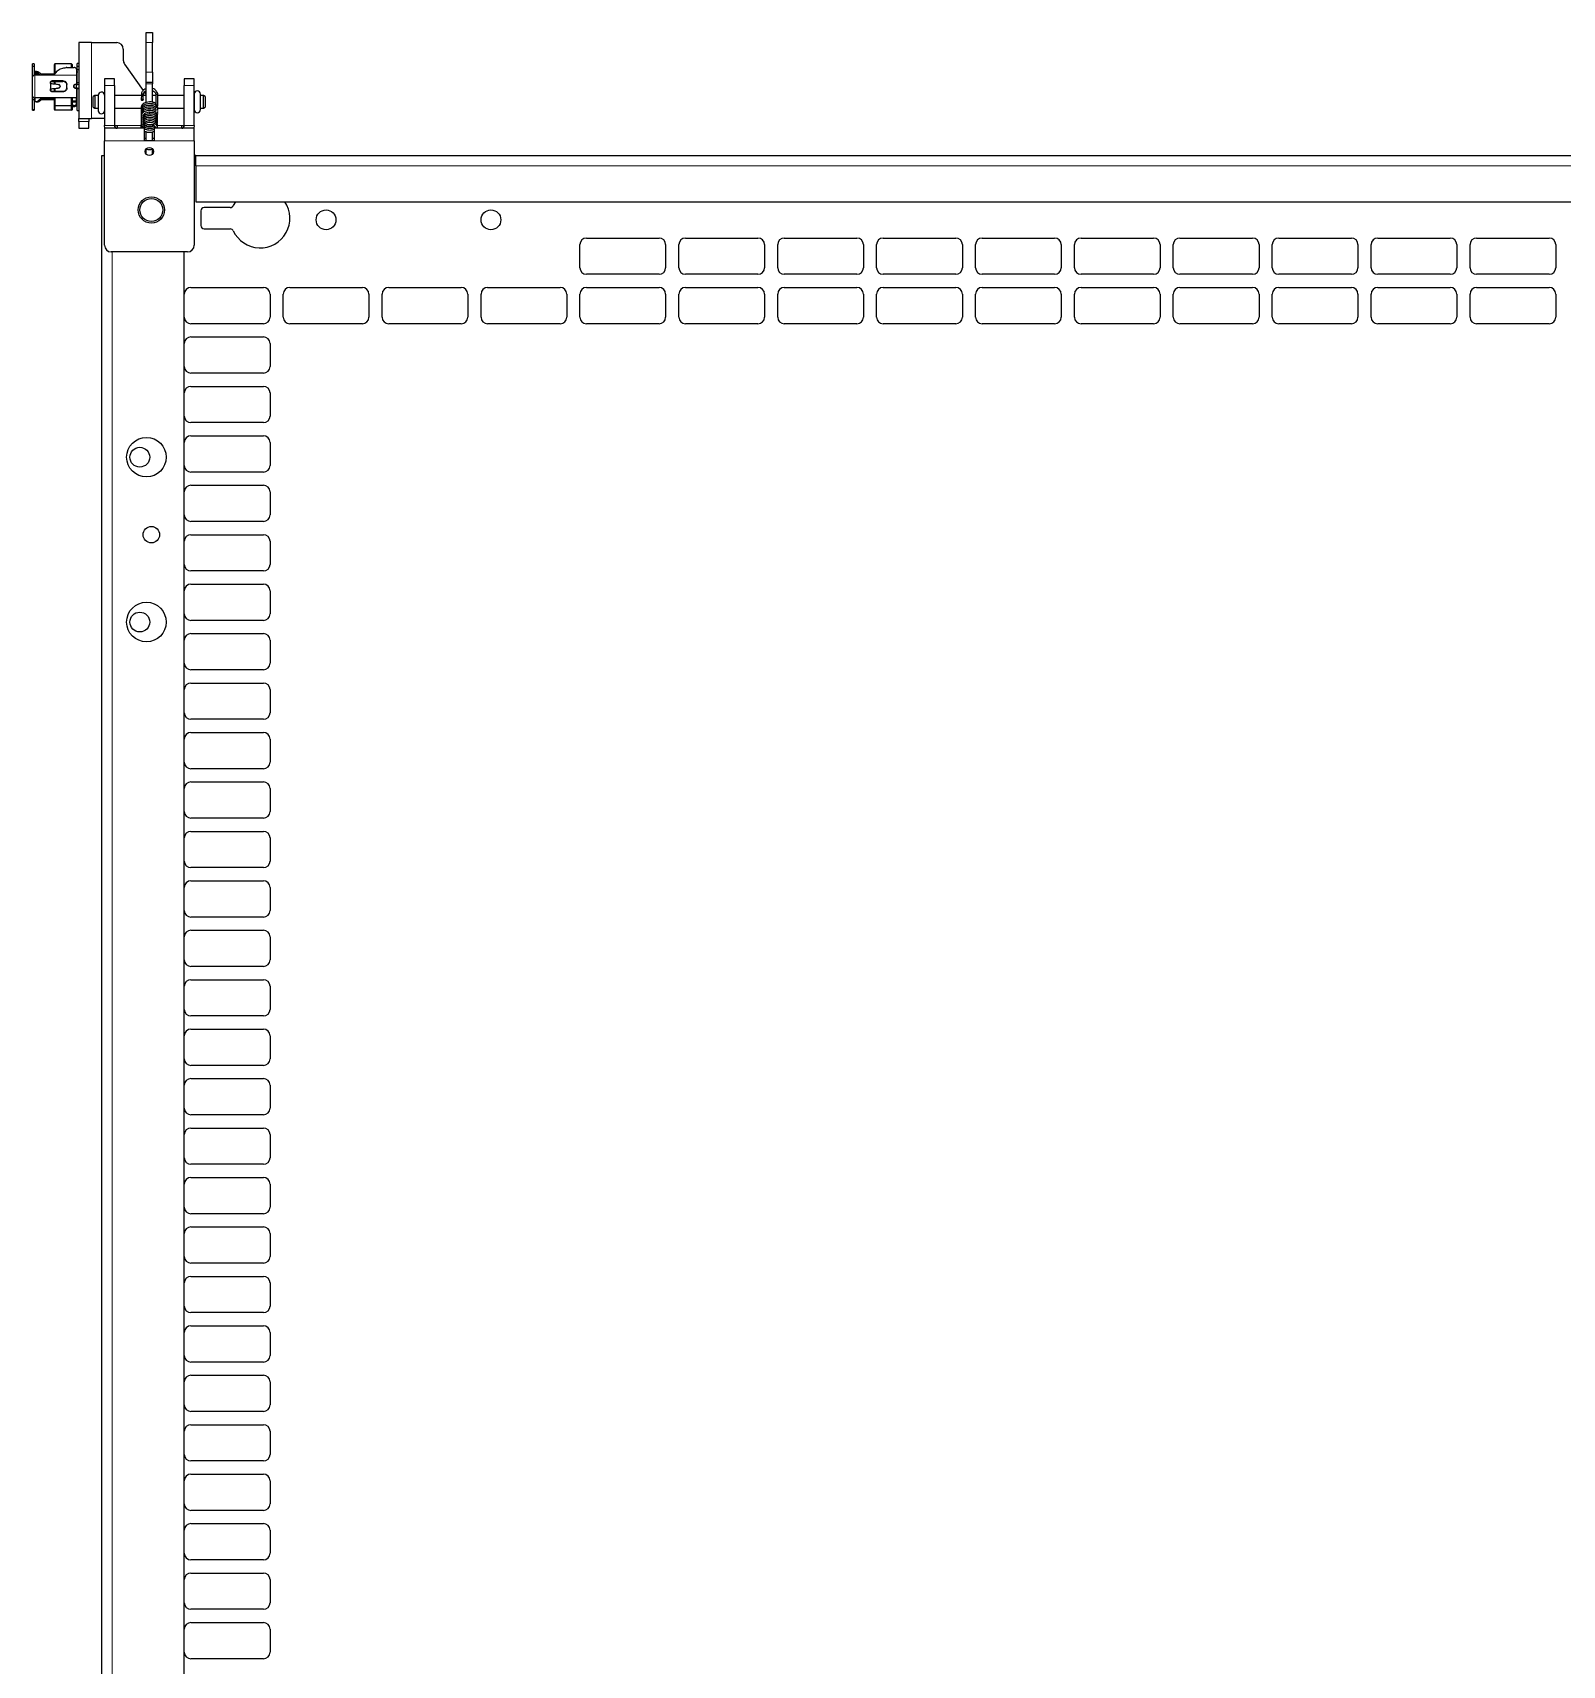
# Model space of a CAD drawing. Header units: millimetres. Extents: x -1019 to 1271, y -273 to 1986.
# Drawn here: x 299.1 to 763.1, y 1358.2 to 1853.5 of the extents above; entities that cross this region are included whole.
import ezdxf

# ---------------------------------------------------------------- set-up
doc = ezdxf.new("R2010")
doc.units = ezdxf.units.MM

msp = doc.modelspace()

# ---------------------------------------------------------------- linework, layer by layer
at = {"color": 7, "linetype": 'Continuous', "lineweight": 25}
for p, q in [((333.51, 1853.55), (335.51, 1853.55)), ((333.51, 1850.55), (333.51, 1853.55)), ((335.51, 1853.55), (335.51, 1850.55)), ((316.91, 1850.55), (313.11, 1850.55)), ((313.11, 1850.55), (313.11, 1827.55)), ((316.91, 1850.55), (324.61, 1850.55)), ((326.61, 1848.55), (326.61, 1845.18)), ((333.51, 1841.55), (333.51, 1850.55)), ((335.51, 1841.55), (335.51, 1850.55)), ((299.61, 1844.05), (299.11, 1844.05)), ((299.11, 1843.29), (299.11, 1844.05)), ((299.61, 1843.29), (299.11, 1843.29)), ((299.11, 1840.22), (299.11, 1843.29)), ((299.61, 1844.05), (299.61, 1843.29)), ((299.61, 1843.29), (299.61, 1840.63)), ((305.82, 1844.05), (305.71, 1843.85)), ((305.71, 1843.85), (305.82, 1844.05)), ((305.71, 1841), (305.71, 1843.85)), ((305.82, 1844.05), (305.82, 1841.13)), ((310.91, 1844.05), (305.82, 1844.05)), ((309.51, 1842.99), (311.66, 1842.99)), ((311.11, 1843.93), (310.91, 1844.05)), ((310.91, 1842.99), (310.91, 1844.05)), ((310.91, 1844.05), (311.11, 1843.93)), ((311.11, 1843.93), (311.11, 1842.99)), ((313.11, 1844.15), (312.61, 1844.15)), ((312.61, 1843.37), (312.61, 1844.15)), ((312.61, 1842.32), (312.61, 1843.37)), ((312.61, 1843.37), (313.11, 1843.37)), ((326.97, 1844.03), (332.61, 1835.97)), ((299.12, 1840.22), (299.11, 1840.22)), ((299.11, 1840.13), (299.11, 1840.22)), ((299.11, 1834.27), (299.11, 1840.13)), ((300.31, 1841.79), (299.81, 1841.79)), ((300.31, 1841.51), (299.81, 1841.51)), ((299.81, 1841.51), (299.81, 1841.05)), ((299.81, 1841.05), (300.31, 1841.05)), ((305.41, 1840.65), (299.81, 1840.65)), ((300.31, 1841.05), (300.31, 1841.51)), ((301.81, 1840.65), (301.81, 1840.91)), ((305.63, 1840.91), (301.81, 1840.91)), ((304.51, 1838.1), (304.51, 1838.47)), ((304.51, 1838.1), (304.51, 1836.5)), ((308.31, 1838.94), (305.01, 1838.94)), ((305.01, 1838.75), (308.31, 1838.75)), ((306.56, 1841.99), (305.41, 1840.65)), ((305.71, 1837.97), (305.71, 1838.75)), ((305.82, 1838.75), (305.82, 1838.01)), ((309.51, 1836.82), (309.51, 1837.78)), ((312.16, 1837.93), (312.41, 1837.93)), ((312.16, 1837.84), (312.41, 1837.84)), ((312.31, 1837.84), (312.31, 1836.7)), ((312.41, 1842.49), (312.41, 1840.65)), ((312.61, 1840.89), (312.45, 1840.85)), ((312.61, 1838.34), (312.61, 1842.32)), ((312.61, 1842.32), (313.11, 1842.32)), ((313.11, 1838.34), (312.61, 1838.34)), ((312.61, 1837.97), (312.61, 1838.34)), ((323.91, 1839.55), (320.91, 1839.55)), ((320.91, 1839.55), (320.91, 1837.55)), ((323.91, 1837.55), (323.91, 1839.55)), ((333.51, 1838.55), (333.51, 1841.55)), ((333.51, 1838.55), (335.51, 1838.55)), ((333.51, 1838.05), (333.51, 1838.55)), ((333.51, 1832.37), (333.51, 1838.05)), ((335.51, 1841.55), (335.51, 1838.55)), ((335.51, 1838.55), (335.51, 1838.05)), ((335.51, 1832.45), (335.51, 1838.05)), ((345.11, 1839.55), (345.11, 1837.55)), ((348.11, 1839.55), (345.11, 1839.55)), ((348.11, 1837.55), (348.11, 1839.55)), ((299.11, 1833.2), (299.11, 1834.27)), ((299.61, 1833.2), (299.11, 1833.2)), ((299.11, 1830.13), (299.11, 1833.2)), ((299.61, 1833.82), (299.61, 1833.2)), ((299.61, 1833.2), (299.61, 1830.13)), ((301.81, 1833.8), (299.81, 1833.8)), ((301.81, 1833.19), (301.13, 1833.19)), ((305.41, 1833.44), (301.42, 1833.44)), ((312.41, 1833.8), (301.81, 1833.8)), ((305.63, 1833.19), (301.81, 1833.19)), ((304.51, 1836.11), (304.51, 1836.5)), ((305.01, 1835.77), (308.31, 1835.77)), ((308.31, 1835.63), (305.01, 1835.63)), ((305.41, 1833.8), (305.41, 1833.44)), ((305.71, 1833.1), (305.41, 1833.44)), ((305.42, 1833.8), (305.71, 1833.47)), ((305.71, 1835.77), (305.71, 1836.61)), ((305.71, 1831.45), (305.71, 1833.8)), ((305.82, 1836.62), (305.82, 1835.77)), ((305.82, 1833.8), (305.82, 1831.37)), ((306.8, 1836.76), (306.85, 1836.76)), ((307.44, 1837.3), (307.44, 1837.26)), ((310.91, 1831.37), (310.91, 1833.8)), ((311.11, 1833.8), (311.11, 1831.42)), ((311.11, 1832.9), (312.31, 1832.9)), ((311.61, 1837.22), (311.61, 1837.38)), ((312.16, 1836.7), (312.41, 1836.7)), ((312.16, 1836.67), (312.41, 1836.67)), ((312.31, 1833.82), (312.31, 1832.9)), ((312.61, 1833.21), (312.31, 1833.27)), ((312.61, 1832.95), (312.31, 1833.04)), ((312.41, 1833.25), (312.41, 1833.8)), ((312.61, 1836.65), (312.61, 1836.49)), ((312.61, 1829.95), (312.61, 1836.49)), ((313.11, 1836.49), (312.61, 1836.49)), ((317.96, 1834.45), (317.46, 1834.16)), ((317.46, 1830.94), (317.46, 1834.16)), ((319.01, 1834.45), (317.96, 1834.45)), ((317.96, 1834.45), (317.96, 1830.65)), ((319.01, 1834.57), (319.01, 1829.87)), ((320.91, 1837.55), (320.91, 1825.35)), ((323.91, 1837.55), (323.91, 1825.35)), ((332.08, 1834.45), (323.91, 1834.45)), ((332.08, 1834.79), (332.06, 1833.18)), ((332.66, 1833.17), (332.68, 1834.78)), ((333.51, 1834.45), (332.68, 1834.45)), ((335.51, 1834.55), (336.48, 1834.55)), ((336.48, 1834.45), (335.51, 1834.45)), ((336.48, 1834.65), (336.44, 1832)), ((337.03, 1831.39), (337.08, 1834.64)), ((337.08, 1834.55), (345.11, 1834.55)), ((345.11, 1834.45), (337.08, 1834.45)), ((345.11, 1825.35), (345.11, 1837.55)), ((348.11, 1825.35), (348.11, 1837.55)), ((348.11, 1834.92), (348.11, 1830.22)), ((348.11, 1834.45), (348.11, 1834.45)), ((350.01, 1830.22), (350.01, 1834.92)), ((350.96, 1834.45), (350.01, 1834.45)), ((351.46, 1834.16), (350.96, 1834.45)), ((350.96, 1830.65), (350.96, 1834.45)), ((351.46, 1834.16), (351.46, 1830.94)), ((299.61, 1830.13), (299.11, 1830.13)), ((299.11, 1830.05), (299.11, 1830.13)), ((299.11, 1830.05), (299.61, 1830.05)), ((299.61, 1830.13), (299.61, 1830.05)), ((300.31, 1832.58), (299.81, 1832.58)), ((305.82, 1831.37), (305.71, 1831.45)), ((305.71, 1830.25), (305.71, 1831.45)), ((305.71, 1830.25), (305.82, 1830.05)), ((305.82, 1830.05), (305.71, 1830.25)), ((305.71, 1830.25), (305.71, 1830.25)), ((310.91, 1831.37), (305.82, 1831.37)), ((305.82, 1831.37), (305.82, 1830.05)), ((310.91, 1830.05), (305.82, 1830.05)), ((311.11, 1831.42), (310.91, 1831.37)), ((310.91, 1830.05), (310.91, 1831.37)), ((310.91, 1830.05), (311.11, 1830.16)), ((311.11, 1830.16), (310.91, 1830.05)), ((311.66, 1831.47), (311.11, 1831.47)), ((311.11, 1831.42), (311.11, 1830.16)), ((311.11, 1831.1), (311.66, 1831.1)), ((312.41, 1831.97), (312.41, 1832.42)), ((312.41, 1831.97), (312.41, 1831.6)), ((312.61, 1829.95), (313.11, 1829.95)), ((317.46, 1830.94), (317.96, 1830.65)), ((317.96, 1830.65), (319.01, 1830.65)), ((323.91, 1830.65), (332.07, 1830.65)), ((332.79, 1828.33), (332.68, 1828.47)), ((333.19, 1827.97), (333.07, 1828.04)), ((336.54, 1829.2), (336.78, 1828.97)), ((336.97, 1830.65), (345.11, 1830.65)), ((337.05, 1830.97), (337, 1831.37)), ((337.04, 1830.91), (337.05, 1830.97)), ((348.11, 1830.65), (348.11, 1830.65)), ((350.01, 1830.65), (350.96, 1830.65)), ((350.96, 1830.65), (351.46, 1830.94)), ((313.11, 1827.55), (316.91, 1827.55)), ((313.11, 1826.55), (313.11, 1827.55)), ((313.11, 1826.55), (313.11, 1824.55)), ((313.11, 1824.55), (316.11, 1824.55)), ((316.11, 1827.55), (316.11, 1826.55)), ((316.11, 1824.55), (316.11, 1826.55)), ((320.91, 1827.55), (316.91, 1827.55)), ((320.91, 1824.55), (320.91, 1820.75)), ((333.01, 1824.55), (320.91, 1824.55)), ((323.91, 1825.35), (324.71, 1825.35)), ((324.71, 1825.35), (324.71, 1824.55)), ((332.06, 1825.05), (331.96, 1824.65)), ((331.96, 1824.65), (331.96, 1824.59)), ((331.96, 1824.59), (331.96, 1824.55)), ((332.56, 1824.61), (332.61, 1824.8)), ((332.56, 1824.55), (332.56, 1824.61)), ((333.01, 1820.75), (333.01, 1824.55)), ((333.51, 1820.75), (333.51, 1823.5)), ((335.51, 1820.75), (335.51, 1823.44)), ((348.11, 1824.55), (336.01, 1824.55)), ((336.01, 1824.55), (336.01, 1820.75)), ((344.31, 1824.55), (344.31, 1825.35)), ((344.31, 1825.35), (345.11, 1825.35)), ((348.11, 1820.75), (348.11, 1824.55)), ((320.91, 1789.05), (320.91, 1820.75)), ((333.01, 1821.55), (333.51, 1821.55)), ((336.01, 1820.75), (333.01, 1820.75)), ((333.51, 1816.75), (333.51, 1818.25)), ((335.51, 1821.55), (336.01, 1821.55)), ((335.51, 1816.75), (335.51, 1818.25)), ((348.11, 1820.75), (348.11, 1789.05)), ((320.11, 1816.25), (320.91, 1816.25)), ((320.11, -66.75), (320.11, 1816.25)), ((348.61, 1816.25), (348.11, 1816.25)), ((348.61, 1816.26), (1177.61, 1816.26)), ((348.61, 1813.16), (348.61, 1816.26)), ((348.61, 1813.16), (348.61, 1802.26)), ((348.61, 1802.26), (1177.61, 1802.26)), ((350.11, 1799.51), (350.11, 1795.01)), ((359.06, 1800.51), (351.11, 1800.51)), ((360.63, 1802.26), (359.96, 1801.08)), ((351.11, 1794.01), (359.06, 1794.01)), ((465.11, 1782.25), (465.11, 1789.25)), ((467.11, 1791.25), (489.11, 1791.25)), ((491.11, 1789.25), (491.11, 1782.25)), ((495.11, 1782.25), (495.11, 1789.25)), ((497.11, 1791.25), (519.11, 1791.25)), ((521.11, 1789.25), (521.11, 1782.25)), ((525.11, 1782.25), (525.11, 1789.25)), ((527.11, 1791.25), (549.11, 1791.25)), ((551.11, 1789.25), (551.11, 1782.25)), ((555.11, 1782.25), (555.11, 1789.25)), ((557.11, 1791.25), (579.11, 1791.25)), ((581.11, 1789.25), (581.11, 1782.25)), ((585.11, 1782.25), (585.11, 1789.25)), ((587.11, 1791.25), (609.11, 1791.25)), ((611.11, 1789.25), (611.11, 1782.25)), ((615.11, 1782.25), (615.11, 1789.25)), ((617.11, 1791.25), (639.11, 1791.25)), ((641.11, 1789.25), (641.11, 1782.25)), ((645.11, 1782.25), (645.11, 1789.25)), ((647.11, 1791.25), (669.11, 1791.25)), ((671.11, 1789.25), (671.11, 1782.25)), ((675.11, 1782.25), (675.11, 1789.25)), ((677.11, 1791.25), (699.11, 1791.25)), ((701.11, 1789.25), (701.11, 1782.25)), ((705.11, 1782.25), (705.11, 1789.25)), ((707.11, 1791.25), (729.11, 1791.25)), ((731.11, 1789.25), (731.11, 1782.25)), ((735.11, 1782.25), (735.11, 1789.25)), ((737.11, 1791.25), (759.11, 1791.25)), ((761.11, 1789.25), (761.11, 1782.25)), ((346.11, 1787.05), (322.91, 1787.05)), ((345.11, -66.75), (345.11, 1787.05)), ((489.11, 1780.25), (467.11, 1780.25)), ((519.11, 1780.25), (497.11, 1780.25)), ((549.11, 1780.25), (527.11, 1780.25)), ((579.11, 1780.25), (557.11, 1780.25)), ((609.11, 1780.25), (587.11, 1780.25)), ((639.11, 1780.25), (617.11, 1780.25)), ((669.11, 1780.25), (647.11, 1780.25)), ((699.11, 1780.25), (677.11, 1780.25)), ((729.11, 1780.25), (707.11, 1780.25)), ((759.11, 1780.25), (737.11, 1780.25)), ((347.11, 1776.25), (369.11, 1776.25)), ((371.11, 1774.25), (371.11, 1767.25)), ((375.11, 1767.25), (375.11, 1774.25)), ((377.11, 1776.25), (399.11, 1776.25)), ((401.11, 1774.25), (401.11, 1767.25)), ((405.11, 1767.25), (405.11, 1774.25)), ((407.11, 1776.25), (429.11, 1776.25)), ((431.11, 1774.25), (431.11, 1767.25)), ((435.11, 1767.25), (435.11, 1774.25)), ((437.11, 1776.25), (459.11, 1776.25)), ((461.11, 1774.25), (461.11, 1767.25)), ((465.11, 1767.25), (465.11, 1774.25)), ((467.11, 1776.25), (489.11, 1776.25)), ((491.11, 1774.25), (491.11, 1767.25)), ((495.11, 1767.25), (495.11, 1774.25)), ((497.11, 1776.25), (519.11, 1776.25)), ((521.11, 1774.25), (521.11, 1767.25)), ((525.11, 1767.25), (525.11, 1774.25)), ((527.11, 1776.25), (549.11, 1776.25)), ((551.11, 1774.25), (551.11, 1767.25)), ((555.11, 1767.25), (555.11, 1774.25)), ((557.11, 1776.25), (579.11, 1776.25)), ((581.11, 1774.25), (581.11, 1767.25)), ((585.11, 1767.25), (585.11, 1774.25)), ((587.11, 1776.25), (609.11, 1776.25)), ((611.11, 1774.25), (611.11, 1767.25)), ((615.11, 1767.25), (615.11, 1774.25)), ((617.11, 1776.25), (639.11, 1776.25)), ((641.11, 1774.25), (641.11, 1767.25)), ((645.11, 1767.25), (645.11, 1774.25)), ((647.11, 1776.25), (669.11, 1776.25)), ((671.11, 1774.25), (671.11, 1767.25)), ((675.11, 1767.25), (675.11, 1774.25)), ((677.11, 1776.25), (699.11, 1776.25)), ((701.11, 1774.25), (701.11, 1767.25)), ((705.11, 1767.25), (705.11, 1774.25)), ((707.11, 1776.25), (729.11, 1776.25)), ((731.11, 1774.25), (731.11, 1767.25)), ((735.11, 1767.25), (735.11, 1774.25)), ((737.11, 1776.25), (759.11, 1776.25)), ((761.11, 1774.25), (761.11, 1767.25)), ((369.11, 1765.25), (347.11, 1765.25)), ((399.11, 1765.25), (377.11, 1765.25)), ((429.11, 1765.25), (407.11, 1765.25)), ((459.11, 1765.25), (437.11, 1765.25)), ((489.11, 1765.25), (467.11, 1765.25)), ((519.11, 1765.25), (497.11, 1765.25)), ((549.11, 1765.25), (527.11, 1765.25)), ((579.11, 1765.25), (557.11, 1765.25)), ((609.11, 1765.25), (587.11, 1765.25)), ((639.11, 1765.25), (617.11, 1765.25)), ((669.11, 1765.25), (647.11, 1765.25)), ((699.11, 1765.25), (677.11, 1765.25)), ((729.11, 1765.25), (707.11, 1765.25)), ((759.11, 1765.25), (737.11, 1765.25)), ((347.11, 1761.25), (369.11, 1761.25)), ((371.11, 1759.25), (371.11, 1752.25)), ((369.11, 1750.25), (347.11, 1750.25)), ((347.11, 1746.25), (369.11, 1746.25)), ((371.11, 1744.25), (371.11, 1737.25)), ((369.11, 1735.25), (347.11, 1735.25)), ((347.11, 1731.25), (369.11, 1731.25)), ((371.11, 1729.25), (371.11, 1722.25)), ((369.11, 1720.25), (347.11, 1720.25)), ((347.11, 1716.25), (369.11, 1716.25)), ((371.11, 1714.25), (371.11, 1707.25)), ((369.11, 1705.25), (347.11, 1705.25)), ((347.11, 1701.25), (369.11, 1701.25)), ((371.11, 1699.25), (371.11, 1692.25)), ((369.11, 1690.25), (347.11, 1690.25)), ((347.11, 1686.25), (369.11, 1686.25)), ((371.11, 1684.25), (371.11, 1677.25)), ((369.11, 1675.25), (347.11, 1675.25)), ((347.11, 1671.25), (369.11, 1671.25)), ((371.11, 1669.25), (371.11, 1662.25)), ((369.11, 1660.25), (347.11, 1660.25)), ((347.11, 1656.25), (369.11, 1656.25)), ((371.11, 1654.25), (371.11, 1647.25)), ((369.11, 1645.25), (347.11, 1645.25)), ((347.11, 1641.25), (369.11, 1641.25)), ((371.11, 1639.25), (371.11, 1632.25)), ((369.11, 1630.25), (347.11, 1630.25)), ((347.11, 1626.25), (369.11, 1626.25)), ((371.11, 1624.25), (371.11, 1617.25)), ((369.11, 1615.25), (347.11, 1615.25)), ((347.11, 1611.25), (369.11, 1611.25)), ((371.11, 1609.25), (371.11, 1602.25)), ((369.11, 1600.25), (347.11, 1600.25)), ((347.11, 1596.25), (369.11, 1596.25)), ((371.11, 1594.25), (371.11, 1587.25)), ((369.11, 1585.25), (347.11, 1585.25)), ((347.11, 1581.25), (369.11, 1581.25)), ((371.11, 1579.25), (371.11, 1572.25)), ((369.11, 1570.25), (347.11, 1570.25)), ((347.11, 1566.25), (369.11, 1566.25)), ((371.11, 1564.25), (371.11, 1557.25)), ((369.11, 1555.25), (347.11, 1555.25)), ((347.11, 1551.25), (369.11, 1551.25)), ((371.11, 1549.25), (371.11, 1542.25)), ((369.11, 1540.25), (347.11, 1540.25)), ((347.11, 1536.25), (369.11, 1536.25)), ((371.11, 1534.25), (371.11, 1527.25)), ((369.11, 1525.25), (347.11, 1525.25)), ((347.11, 1521.25), (369.11, 1521.25)), ((371.11, 1519.25), (371.11, 1512.25)), ((369.11, 1510.25), (347.11, 1510.25)), ((347.11, 1506.25), (369.11, 1506.25)), ((371.11, 1504.25), (371.11, 1497.25)), ((369.11, 1495.25), (347.11, 1495.25)), ((347.11, 1491.25), (369.11, 1491.25)), ((371.11, 1489.25), (371.11, 1482.25)), ((369.11, 1480.25), (347.11, 1480.25)), ((347.11, 1476.25), (369.11, 1476.25)), ((371.11, 1474.25), (371.11, 1467.25)), ((369.11, 1465.25), (347.11, 1465.25)), ((347.11, 1461.25), (369.11, 1461.25)), ((371.11, 1459.25), (371.11, 1452.25)), ((369.11, 1450.25), (347.11, 1450.25)), ((347.11, 1446.25), (369.11, 1446.25)), ((371.11, 1444.25), (371.11, 1437.25)), ((369.11, 1435.25), (347.11, 1435.25)), ((347.11, 1431.25), (369.11, 1431.25)), ((371.11, 1429.25), (371.11, 1422.25)), ((369.11, 1420.25), (347.11, 1420.25)), ((347.11, 1416.25), (369.11, 1416.25)), ((371.11, 1414.25), (371.11, 1407.25)), ((369.11, 1405.25), (347.11, 1405.25)), ((347.11, 1401.25), (369.11, 1401.25)), ((371.11, 1399.25), (371.11, 1392.25)), ((369.11, 1390.25), (347.11, 1390.25)), ((347.11, 1386.25), (369.11, 1386.25)), ((371.11, 1384.25), (371.11, 1377.25)), ((369.11, 1375.25), (347.11, 1375.25)), ((347.11, 1371.25), (369.11, 1371.25)), ((371.11, 1369.25), (371.11, 1362.25)), ((369.11, 1360.25), (347.11, 1360.25))]:
    msp.add_line(p, q, dxfattribs=at)
at = {"color": 8, "linetype": 'Continuous', "lineweight": 18}
for p, q in [((316.91, 1850.55), (316.91, 1827.55)), ((335.51, 1850.55), (333.51, 1850.55)), ((299.81, 1840.65), (299.81, 1833.8)), ((305.01, 1838.94), (305.01, 1838.75)), ((312.41, 1840.65), (305.41, 1840.65)), ((308.31, 1838.75), (308.31, 1838.94)), ((312.16, 1837.93), (312.16, 1837.84)), ((312.41, 1837.93), (312.41, 1840.65)), ((333.51, 1841.55), (335.51, 1841.55)), ((335.51, 1838.05), (333.51, 1838.05)), ((299.81, 1833.44), (299.81, 1833.19)), ((305.01, 1835.77), (305.01, 1835.63)), ((308.31, 1835.63), (308.31, 1835.77)), ((312.16, 1836.7), (312.16, 1836.67)), ((312.41, 1833.8), (312.41, 1836.67)), ((320.91, 1837.55), (323.91, 1837.55)), ((345.11, 1837.55), (348.11, 1837.55)), ((311.66, 1831.1), (311.66, 1831.47)), ((336.57, 1830.73), (336.62, 1830.71)), ((316.11, 1826.55), (313.11, 1826.55)), ((323.91, 1825.35), (320.91, 1825.35)), ((324.71, 1825.35), (332.01, 1825.35)), ((332.55, 1824.55), (332.56, 1824.61)), ((336.97, 1825.35), (344.31, 1825.35)), ((345.11, 1825.35), (348.11, 1825.35)), ((320.91, 1820.75), (333.01, 1820.75)), ((336.01, 1820.75), (348.11, 1820.75)), ((348.61, 1813.16), (1177.61, 1813.16)), ((323.21, -66.75), (323.21, 1787.05))]:
    msp.add_line(p, q, dxfattribs=at)
at = {"color": 7, "linetype": 'Continuous', "lineweight": 25, "flags": 128}
for points in [[(299.81, 1840.91), (299.67, 1840.9), (299.61, 1840.88)], [(299.81, 1833.44), (299.67, 1833.45), (299.61, 1833.47)], [(299.81, 1833.19), (299.67, 1833.2), (299.61, 1833.21)], [(332.37, 1833.35), (332.48, 1833.34), (332.58, 1833.29), (332.64, 1833.23), (332.66, 1833.16), (332.63, 1833.1), (332.56, 1833.04), (332.46, 1833.01), (332.35, 1833), (332.23, 1833.01), (332.14, 1833.05), (332.08, 1833.11), (332.06, 1833.18), (332.09, 1833.25), (332.16, 1833.31), (332.26, 1833.34), (332.37, 1833.35)], [(334.58, 1828.83), (334.58, 1828.88), (334.58, 1828.94)], [(336.62, 1831.04), (336.71, 1831.04), (336.82, 1831.07), (336.92, 1831.13), (336.98, 1831.22), (337, 1831.31), (336.98, 1831.4), (336.92, 1831.47), (336.83, 1831.52), (336.71, 1831.52), (336.71, 1831.52)], [(320.99, 1824.55), (320.98, 1824.61), (320.91, 1825.35)], [(336.9, 1825.1), (336.97, 1825.35), (336.9, 1825.66), (336.74, 1825.95), (336.27, 1826.37), (335.81, 1826.6), (335.17, 1826.76), (334.24, 1826.77), (333.65, 1826.64), (333.02, 1826.33), (332.73, 1826.08), (332.53, 1825.76), (332.47, 1825.44), (332.51, 1825.22), (332.51, 1825.22)], [(336.91, 1825.63), (336.98, 1825.87), (336.91, 1826.17), (336.75, 1826.47), (336.28, 1826.89), (335.82, 1827.12), (335.18, 1827.28), (334.25, 1827.3), (333.66, 1827.16), (333.03, 1826.85), (332.74, 1826.6), (332.54, 1826.29), (332.48, 1825.97), (332.52, 1825.74), (332.52, 1825.74)], [(348.11, 1825.35), (348.04, 1824.61), (348.02, 1824.55)]]:
    msp.add_lwpolyline(points, dxfattribs=at)
at = {"color": 8, "linetype": 'Continuous', "lineweight": 18, "flags": 128}
for points in [[(311.59, 1832.9), (311.59, 1832.85), (311.58, 1832.7), (311.57, 1832.56), (311.57, 1832.46), (311.57, 1832.46), (311.57, 1832.46)], [(332.08, 1834.79), (332.08, 1834.79), (332.11, 1834.86), (332.18, 1834.91), (332.28, 1834.95), (332.39, 1834.96)], [(332.39, 1834.96), (332.51, 1834.94), (332.6, 1834.9), (332.66, 1834.84), (332.68, 1834.78)], [(336.79, 1834.83), (336.67, 1834.82), (336.57, 1834.78), (336.51, 1834.72), (336.48, 1834.66), (336.48, 1834.65)], [(337.08, 1834.64), (337.06, 1834.71), (337, 1834.77), (336.9, 1834.81), (336.79, 1834.83)], [(336.45, 1831), (336.45, 1830.99), (336.45, 1830.94)], [(336.74, 1831.21), (336.63, 1831.2), (336.57, 1831.18)], [(331.96, 1824.65), (331.96, 1824.64), (331.98, 1824.55)], [(331.96, 1824.59), (331.96, 1824.58), (331.96, 1824.55)]]:
    msp.add_lwpolyline(points, dxfattribs=at)
at = {"color": 7, "linetype": 'Continuous', "lineweight": 25}
for centre, radius in [((334.51, 1817.5), 1.25), ((335.11, 1799.75), 4), ((335.11, 1799.75), 3.5), ((388.11, 1796.76), 3), ((438.11, 1796.76), 3), ((333.61, 1724.75), 6), ((331.61, 1724.75), 3), ((335.11, 1701.25), 2.5), ((333.61, 1674.75), 6), ((331.61, 1674.75), 3)]:
    msp.add_circle(centre, radius, dxfattribs=at)
for centre, radius, start, end in [((324.61, 1848.55), 2, 0, 90), ((309.51, 1841.89), 1.1, 89.9618, 100.1433), ((311.76, 1842.34), 0.665, 13.4486, 98.9562), ((328.61, 1845.18), 2, 180, 214.992), ((299.73, 1840.03), 0.63, 82.8557, 170.3631), ((312.43, 1840.83), 0.18, 262.8557, 350.3631), ((312.46, 1838.23), 0.306, 260.9096, 299.7098), ((312.58, 1838.9), 1.07, 260.9096, 299.7098), ((299.71, 1834.41), 0.62, 193.4486, 278.9562), ((312.58, 1834.44), 2.27, 76.5937, 94.3958), ((312.46, 1836.02), 0.648, 76.5937, 94.3958), ((312.44, 1833.63), 0.177, 13.4486, 98.9562), ((312.43, 1833.27), 0.18, 9.6369, 97.1443), ((319.96, 1834.57), 0.95, 3.5614, 180), ((334.65, 1836.55), 2, 214.992, 235.204), ((349.06, 1834.92), 0.95, 0, 180), ((311.76, 1832.13), 0.665, 261.0438, 346.5514), ((311.76, 1831.76), 0.665, 261.0438, 346.5514), ((319.96, 1829.87), 0.95, 180, 356.4386), ((349.06, 1830.22), 0.95, 180, 0), ((324.71, 1825.35), 0.8, 180, 270), ((344.31, 1825.35), 0.8, 270, 0), ((351.11, 1799.51), 1, 90, 180), ((359.06, 1801.51), 1, 270, 334.8493), ((368.11, 1797.26), 9, 205.1507, 33.749), ((351.11, 1795.01), 1, 180, 270), ((359.06, 1793.01), 1, 25.1507, 90), ((322.91, 1789.05), 2, 180, 270), ((346.11, 1789.05), 2, 270, 0), ((467.11, 1789.25), 2, 90, 180), ((489.11, 1789.25), 2, 0, 90), ((497.11, 1789.25), 2, 90, 180), ((519.11, 1789.25), 2, 0, 90), ((527.11, 1789.25), 2, 90, 180), ((549.11, 1789.25), 2, 0, 90), ((557.11, 1789.25), 2, 90, 180), ((579.11, 1789.25), 2, 0, 90), ((587.11, 1789.25), 2, 90, 180), ((609.11, 1789.25), 2, 0, 90), ((617.11, 1789.25), 2, 90, 180), ((639.11, 1789.25), 2, 0, 90), ((647.11, 1789.25), 2, 90, 180), ((669.11, 1789.25), 2, 0, 90), ((677.11, 1789.25), 2, 90, 180), ((699.11, 1789.25), 2, 0, 90), ((707.11, 1789.25), 2, 90, 180), ((729.11, 1789.25), 2, 0, 90), ((737.11, 1789.25), 2, 90, 180), ((759.11, 1789.25), 2, 0, 90), ((467.11, 1782.25), 2, 180, 270), ((489.11, 1782.25), 2, 270, 360), ((497.11, 1782.25), 2, 180, 270), ((519.11, 1782.25), 2, 270, 360), ((527.11, 1782.25), 2, 180, 270), ((549.11, 1782.25), 2, 270, 360), ((557.11, 1782.25), 2, 180, 270), ((579.11, 1782.25), 2, 270, 360), ((587.11, 1782.25), 2, 180, 270), ((609.11, 1782.25), 2, 270, 0), ((617.11, 1782.25), 2, 180, 270), ((639.11, 1782.25), 2, 270, 0), ((647.11, 1782.25), 2, 180, 270), ((669.11, 1782.25), 2, 270, 0), ((677.11, 1782.25), 2, 180, 270), ((699.11, 1782.25), 2, 270, 0), ((707.11, 1782.25), 2, 180, 270), ((729.11, 1782.25), 2, 270, 0), ((737.11, 1782.25), 2, 180, 270), ((759.11, 1782.25), 2, 270, 360), ((347.11, 1774.25), 2, 90, 180), ((369.11, 1774.25), 2, 0, 90), ((377.11, 1774.25), 2, 90, 180), ((399.11, 1774.25), 2, 0, 90), ((407.11, 1774.25), 2, 90, 180), ((429.11, 1774.25), 2, 0, 90), ((437.11, 1774.25), 2, 90, 180), ((459.11, 1774.25), 2, 0, 90), ((467.11, 1774.25), 2, 90, 180), ((489.11, 1774.25), 2, 0, 90), ((497.11, 1774.25), 2, 90, 180), ((519.11, 1774.25), 2, 0, 90), ((527.11, 1774.25), 2, 90, 180), ((549.11, 1774.25), 2, 0, 90), ((557.11, 1774.25), 2, 90, 180), ((579.11, 1774.25), 2, 0, 90), ((587.11, 1774.25), 2, 90, 180), ((609.11, 1774.25), 2, 0, 90), ((617.11, 1774.25), 2, 90, 180), ((639.11, 1774.25), 2, 0, 90), ((647.11, 1774.25), 2, 90, 180), ((669.11, 1774.25), 2, 360, 90), ((677.11, 1774.25), 2, 90, 180), ((699.11, 1774.25), 2, 0, 90), ((707.11, 1774.25), 2, 90, 180), ((729.11, 1774.25), 2, 0, 90), ((737.11, 1774.25), 2, 90, 180), ((759.11, 1774.25), 2, 0, 90), ((347.11, 1767.25), 2, 180, 270), ((369.11, 1767.25), 2, 270, 0), ((377.11, 1767.25), 2, 180, 270), ((399.11, 1767.25), 2, 270, 360), ((407.11, 1767.25), 2, 180, 270), ((429.11, 1767.25), 2, 270, 0), ((437.11, 1767.25), 2, 180, 270), ((459.11, 1767.25), 2, 270, 0), ((467.11, 1767.25), 2, 180, 270), ((489.11, 1767.25), 2, 270, 0), ((497.11, 1767.25), 2, 180, 270), ((519.11, 1767.25), 2, 270, 0), ((527.11, 1767.25), 2, 180, 270), ((549.11, 1767.25), 2, 270, 360), ((557.11, 1767.25), 2, 180, 270), ((579.11, 1767.25), 2, 270, 360), ((587.11, 1767.25), 2, 180, 270), ((609.11, 1767.25), 2, 270, 360), ((617.11, 1767.25), 2, 180, 270), ((639.11, 1767.25), 2, 270, 360), ((647.11, 1767.25), 2, 180, 270), ((669.11, 1767.25), 2, 270, 360), ((677.11, 1767.25), 2, 180, 270), ((699.11, 1767.25), 2, 270, 0), ((707.11, 1767.25), 2, 180, 270), ((729.11, 1767.25), 2, 270, 0), ((737.11, 1767.25), 2, 180, 270), ((759.11, 1767.25), 2, 270, 0), ((347.11, 1759.25), 2, 90, 180), ((369.11, 1759.25), 2, 0, 90), ((347.11, 1752.25), 2, 180, 270), ((369.11, 1752.25), 2, 270, 0), ((347.11, 1744.25), 2, 90, 180), ((369.11, 1744.25), 2, 0, 90), ((347.11, 1737.25), 2, 180, 270), ((369.11, 1737.25), 2, 270, 0), ((347.11, 1729.25), 2, 90, 180), ((369.11, 1729.25), 2, 0, 90), ((347.11, 1722.25), 2, 180, 270), ((369.11, 1722.25), 2, 270, 0), ((347.11, 1714.25), 2, 90, 180), ((369.11, 1714.25), 2, 0, 90), ((347.11, 1707.25), 2, 180, 270), ((369.11, 1707.25), 2, 270, 0), ((347.11, 1699.25), 2, 90, 180), ((369.11, 1699.25), 2, 0, 90), ((347.11, 1692.25), 2, 180, 270), ((369.11, 1692.25), 2, 270, 0), ((347.11, 1684.25), 2, 90, 180), ((369.11, 1684.25), 2, 0, 90), ((347.11, 1677.25), 2, 180, 270), ((369.11, 1677.25), 2, 270, 0), ((347.11, 1669.25), 2, 90, 180), ((369.11, 1669.25), 2, 0, 90), ((347.11, 1662.25), 2, 180, 270), ((369.11, 1662.25), 2, 270, 0), ((347.11, 1654.25), 2, 90, 180), ((369.11, 1654.25), 2, 0, 90), ((347.11, 1647.25), 2, 180, 270), ((369.11, 1647.25), 2, 270, 0), ((347.11, 1639.25), 2, 90, 180), ((369.11, 1639.25), 2, 0, 90), ((347.11, 1632.25), 2, 180, 270), ((369.11, 1632.25), 2, 270, 0), ((347.11, 1624.25), 2, 90, 180), ((369.11, 1624.25), 2, 0, 90), ((347.11, 1617.25), 2, 180, 270), ((369.11, 1617.25), 2, 270, 0), ((347.11, 1609.25), 2, 90, 180), ((369.11, 1609.25), 2, 0, 90), ((347.11, 1602.25), 2, 180, 270), ((369.11, 1602.25), 2, 270, 0), ((347.11, 1594.25), 2, 90, 180), ((369.11, 1594.25), 2, 0, 90), ((347.11, 1587.25), 2, 180, 270), ((369.11, 1587.25), 2, 270, 0), ((347.11, 1579.25), 2, 90, 180), ((369.11, 1579.25), 2, 0, 90), ((347.11, 1572.25), 2, 180, 270), ((369.11, 1572.25), 2, 270, 0), ((347.11, 1564.25), 2, 90, 180), ((369.11, 1564.25), 2, 0, 90), ((347.11, 1557.25), 2, 180, 270), ((369.11, 1557.25), 2, 270, 0), ((347.11, 1549.25), 2, 90, 180), ((369.11, 1549.25), 2, 0, 90), ((347.11, 1542.25), 2, 180, 270), ((369.11, 1542.25), 2, 270, 0), ((347.11, 1534.25), 2, 90, 180), ((369.11, 1534.25), 2, 0, 90), ((347.11, 1527.25), 2, 180, 270), ((369.11, 1527.25), 2, 270, 0), ((347.11, 1519.25), 2, 90, 180), ((369.11, 1519.25), 2, 0, 90), ((347.11, 1512.25), 2, 180, 270), ((369.11, 1512.25), 2, 270, 0), ((347.11, 1504.25), 2, 90, 180), ((369.11, 1504.25), 2, 0, 90), ((347.11, 1497.25), 2, 180, 270), ((369.11, 1497.25), 2, 270, 0), ((347.11, 1489.25), 2, 90, 180), ((369.11, 1489.25), 2, 0, 90), ((347.11, 1482.25), 2, 180, 270), ((369.11, 1482.25), 2, 270, 0), ((347.11, 1474.25), 2, 90, 180), ((369.11, 1474.25), 2, 0, 90), ((347.11, 1467.25), 2, 180, 270), ((369.11, 1467.25), 2, 270, 0), ((347.11, 1459.25), 2, 90, 180), ((369.11, 1459.25), 2, 0, 90), ((347.11, 1452.25), 2, 180, 270), ((369.11, 1452.25), 2, 270, 0), ((347.11, 1444.25), 2, 90, 180), ((369.11, 1444.25), 2, 0, 90), ((347.11, 1437.25), 2, 180, 270), ((369.11, 1437.25), 2, 270, 0), ((347.11, 1429.25), 2, 90, 180), ((369.11, 1429.25), 2, 0, 90), ((347.11, 1422.25), 2, 180, 270), ((369.11, 1422.25), 2, 270, 0), ((347.11, 1414.25), 2, 90, 180), ((369.11, 1414.25), 2, 0, 90), ((347.11, 1407.25), 2, 180, 270), ((369.11, 1407.25), 2, 270, 0), ((347.11, 1399.25), 2, 90, 180), ((369.11, 1399.25), 2, 0, 90), ((347.11, 1392.25), 2, 180, 270), ((369.11, 1392.25), 2, 270, 0), ((347.11, 1384.25), 2, 90, 180), ((369.11, 1384.25), 2, 0, 90), ((347.11, 1377.25), 2, 180, 270), ((369.11, 1377.25), 2, 270, 0), ((347.11, 1369.25), 2, 90, 180), ((369.11, 1369.25), 2, 0, 90), ((347.11, 1362.25), 2, 180, 270), ((369.11, 1362.25), 2, 270, 0)]:
    msp.add_arc(centre, radius, start, end, dxfattribs=at)
at = {"color": 8, "linetype": 'Continuous', "lineweight": 18}
for centre, radius, start, end in [((327.9, 1829.33), 6.7, 355.8494, 0.6968), ((336.81, 1830.99), 0.235, 292.4775, 353.5864), ((336.81, 1830.93), 0.233, 295.0586, 353.6892)]:
    msp.add_arc(centre, radius, start, end, dxfattribs=at)
at = {"color": 7, "linetype": 'Continuous', "lineweight": 25}
for points, knots in [([(306.56, 1841.99), (306.73, 1842.13), (307.08, 1842.43), (308.07, 1842.75), (308.83, 1842.89), (309.31, 1842.98)], [0, 0, 0, 0, 0.2540266, 0.5265912, 1, 1, 1, 1]), ([(299.81, 1840.65), (299.81, 1840.65), (299.81, 1840.83), (299.81, 1840.94), (299.81, 1841.05)], [0, 0, 0, 0, 0.000208, 1, 1, 1, 1]), ([(301.81, 1840.91), (301.53, 1841.12), (301.03, 1841.5), (300.53, 1841.7), (300.31, 1841.79)], [0, 0, 0, 0, 0.559911, 1, 1, 1, 1]), ([(301.42, 1840.65), (301.27, 1840.79), (300.9, 1841.14), (300.53, 1841.37), (300.31, 1841.51)], [0, 0, 0, 0, 0.403562, 1, 1, 1, 1]), ([(300.97, 1840.65), (300.97, 1840.65), (300.75, 1840.83), (300.53, 1840.94), (300.31, 1841.05)], [0, 0, 0, 0, 0.000208, 1, 1, 1, 1]), ([(304.51, 1838.47), (304.51, 1838.52), (304.53, 1838.63), (304.61, 1838.77), (304.74, 1838.88), (304.88, 1838.93), (304.97, 1838.94), (305.01, 1838.94)], [0, 0, 0, 0, 0.214373, 0.428779, 0.642592, 0.856666, 1, 1, 1, 1]), ([(305.01, 1838.75), (304.95, 1838.74), (304.84, 1838.73), (304.69, 1838.65), (304.58, 1838.53), (304.52, 1838.4), (304.51, 1838.31), (304.51, 1838.27)], [0, 0, 0, 0, 0.2143846, 0.4287723, 0.6430331, 0.8568019, 1, 1, 1, 1]), ([(304.51, 1838.1), (305.01, 1838.07), (305.68, 1838.04), (306.57, 1837.88), (306.88, 1837.84), (307.03, 1837.81)], [0, 0, 0, 0, 0.587693, 0.790818, 1, 1, 1, 1]), ([(307.44, 1837.3), (307.43, 1837.36), (307.42, 1837.47), (307.35, 1837.62), (307.24, 1837.74), (307.12, 1837.8), (307.05, 1837.81), (307.03, 1837.81)], [0, 0, 0, 0, 0.225883, 0.451767, 0.67765, 0.903524, 1, 1, 1, 1]), ([(308.31, 1838.94), (308.44, 1838.93), (308.71, 1838.9), (309.07, 1838.71), (309.34, 1838.43), (309.49, 1838.1), (309.5, 1837.87), (309.51, 1837.78)], [0, 0, 0, 0, 0.213238, 0.42649, 0.63916, 0.849598, 1, 1, 1, 1]), ([(309.51, 1837.58), (309.5, 1837.71), (309.47, 1837.97), (309.27, 1838.32), (308.98, 1838.58), (308.64, 1838.72), (308.41, 1838.74), (308.31, 1838.75)], [0, 0, 0, 0, 0.2123763, 0.4249789, 0.6334795, 0.8436094, 1, 1, 1, 1]), ([(311.61, 1837.38), (311.61, 1837.44), (311.63, 1837.57), (311.72, 1837.73), (311.86, 1837.85), (312.01, 1837.92), (312.12, 1837.93), (312.16, 1837.93)], [0, 0, 0, 0, 0.214305, 0.42865, 0.642279, 0.856223, 1, 1, 1, 1]), ([(312.16, 1837.84), (312.1, 1837.83), (311.97, 1837.82), (311.81, 1837.73), (311.68, 1837.59), (311.62, 1837.44), (311.61, 1837.33), (311.61, 1837.29)], [0, 0, 0, 0, 0.214319, 0.428642, 0.642812, 0.856387, 1, 1, 1, 1]), ([(312.61, 1841.86), (312.61, 1841.84), (312.61, 1841.8), (312.59, 1841.75), (312.55, 1841.69), (312.48, 1841.68), (312.43, 1841.68), (312.41, 1841.68)], [0, 0, 0, 0, 0.195353, 0.37764, 0.539051, 0.782239, 1, 1, 1, 1]), ([(312.61, 1841.56), (312.61, 1841.54), (312.61, 1841.51), (312.59, 1841.45), (312.55, 1841.4), (312.48, 1841.4), (312.43, 1841.4), (312.41, 1841.4)], [0, 0, 0, 0, 0.195302, 0.377541, 0.538909, 0.761383, 1, 1, 1, 1]), ([(299.81, 1833.8), (299.81, 1833.53), (299.81, 1833.05), (299.81, 1832.72), (299.81, 1832.58)], [0, 0, 0, 0, 0.559866, 1, 1, 1, 1]), ([(301.81, 1833.8), (301.53, 1833.53), (301.03, 1833.05), (300.53, 1832.72), (300.31, 1832.58)], [0, 0, 0, 0, 0.559911, 1, 1, 1, 1]), ([(301.81, 1833.19), (301.53, 1832.98), (301.03, 1832.6), (300.53, 1832.4), (300.31, 1832.31)], [0, 0, 0, 0, 0.559911, 1, 1, 1, 1]), ([(304.51, 1836.5), (305.01, 1836.54), (305.68, 1836.59), (306.57, 1836.74), (306.88, 1836.76), (307.03, 1836.78)], [0, 0, 0, 0, 0.587693, 0.790818, 1, 1, 1, 1]), ([(304.51, 1836.26), (304.51, 1836.21), (304.53, 1836.1), (304.61, 1835.95), (304.74, 1835.84), (304.88, 1835.78), (304.97, 1835.78), (305.01, 1835.77)], [0, 0, 0, 0, 0.214295, 0.42863, 0.64223, 0.856153, 1, 1, 1, 1]), ([(305.01, 1835.63), (304.95, 1835.63), (304.84, 1835.64), (304.69, 1835.73), (304.58, 1835.85), (304.52, 1835.99), (304.51, 1836.08), (304.51, 1836.11)], [0, 0, 0, 0, 0.214445, 0.428893, 0.643239, 0.857188, 1, 1, 1, 1]), ([(307.03, 1836.78), (307.08, 1836.79), (307.18, 1836.8), (307.3, 1836.9), (307.39, 1837.03), (307.43, 1837.16), (307.44, 1837.24), (307.44, 1837.26)], [0, 0, 0, 0, 0.225867, 0.451734, 0.677598, 0.903479, 1, 1, 1, 1]), ([(308.31, 1835.77), (308.44, 1835.79), (308.71, 1835.81), (309.07, 1836.01), (309.34, 1836.31), (309.49, 1836.65), (309.5, 1836.87), (309.51, 1836.97)], [0, 0, 0, 0, 0.212875, 0.425767, 0.637937, 0.847353, 1, 1, 1, 1]), ([(309.51, 1836.82), (309.5, 1836.69), (309.47, 1836.42), (309.27, 1836.06), (308.97, 1835.8), (308.64, 1835.65), (308.41, 1835.63), (308.31, 1835.63)], [0, 0, 0, 0, 0.212833, 0.42585, 0.635542, 0.846587, 1, 1, 1, 1]), ([(311.41, 1832.51), (311.41, 1832.54), (311.41, 1832.62), (311.41, 1832.75), (311.41, 1832.85), (311.41, 1832.9), (311.41, 1832.9)], [0, 0, 0, 0, 0.2394315, 0.627389, 0.999313, 1, 1, 1, 1]), ([(311.61, 1837.26), (311.61, 1837.19), (311.63, 1837.07), (311.72, 1836.91), (311.86, 1836.78), (312.01, 1836.71), (312.12, 1836.71), (312.16, 1836.7)], [0, 0, 0, 0, 0.214211, 0.428471, 0.641842, 0.855602, 1, 1, 1, 1]), ([(312.16, 1836.67), (312.1, 1836.67), (311.97, 1836.68), (311.81, 1836.78), (311.68, 1836.92), (311.62, 1837.07), (311.61, 1837.17), (311.61, 1837.22)], [0, 0, 0, 0, 0.214393, 0.428789, 0.643061, 0.856854, 1, 1, 1, 1]), ([(333.51, 1836.59), (333.28, 1836.49), (332.79, 1836.27), (332.29, 1835.69), (332.1, 1835.15), (332.08, 1834.85), (332.08, 1834.79)], [0, 0, 0, 0, 0.28163, 0.611733, 0.91388, 1, 1, 1, 1]), ([(332.68, 1834.78), (332.69, 1834.87), (332.71, 1835.15), (332.96, 1835.56), (333.28, 1835.87), (333.5, 1835.94), (333.51, 1835.95)], [0, 0, 0, 0, 0.199495, 0.615994, 0.97988, 1, 1, 1, 1]), ([(337.08, 1834.64), (337.07, 1834.78), (337.05, 1835.17), (336.76, 1835.76), (336.22, 1836.31), (335.73, 1836.51), (335.51, 1836.6)], [0, 0, 0, 0, 0.166571, 0.458626, 0.753148, 1, 1, 1, 1]), ([(335.51, 1835.97), (335.7, 1835.86), (336.08, 1835.64), (336.42, 1835.15), (336.46, 1834.82), (336.48, 1834.65)], [0, 0, 0, 0, 0.334702, 0.673778, 1, 1, 1, 1]), ([(311.57, 1832.46), (311.54, 1832.46), (311.49, 1832.47), (311.44, 1832.48), (311.41, 1832.49), (311.41, 1832.5), (311.41, 1832.51)], [0, 0, 0, 0, 0.266331, 0.548449, 0.829136, 1, 1, 1, 1]), ([(312.61, 1832.23), (312.61, 1832.26), (312.61, 1832.29), (312.59, 1832.35), (312.55, 1832.4), (312.47, 1832.41), (312.31, 1832.43), (312, 1832.45), (311.73, 1832.46), (311.57, 1832.46)], [0, 0, 0, 0, 0.052051, 0.100621, 0.143629, 0.208426, 0.277664, 0.558659, 1, 1, 1, 1]), ([(336.55, 1829.72), (336.55, 1829.74), (336.54, 1829.88), (336.3, 1830.05), (335.91, 1830.25), (335.3, 1830.42), (334.48, 1830.5), (333.56, 1830.35), (332.87, 1830.05), (332.37, 1829.66), (332.06, 1829.17), (331.95, 1828.73), (332.06, 1828.5), (332.07, 1828.46)], [0, 0, 0, 0, 0.012323, 0.101921, 0.185336, 0.259055, 0.395479, 0.534273, 0.649375, 0.742289, 0.850854, 0.976799, 1, 1, 1, 1]), ([(336.56, 1830.24), (336.56, 1830.26), (336.55, 1830.4), (336.31, 1830.57), (335.92, 1830.77), (335.31, 1830.94), (334.49, 1831.02), (333.58, 1830.87), (332.88, 1830.57), (332.38, 1830.19), (332.07, 1829.7), (331.96, 1829.26), (332.06, 1829.02), (332.08, 1828.99)], [0, 0, 0, 0, 0.01216, 0.101705, 0.185092, 0.258803, 0.395126, 0.533858, 0.648935, 0.741771, 0.850277, 0.976194, 1, 1, 1, 1]), ([(336.57, 1830.74), (336.57, 1830.76), (336.56, 1830.91), (336.33, 1831.09), (335.93, 1831.29), (335.33, 1831.46), (334.5, 1831.54), (333.59, 1831.39), (332.89, 1831.1), (332.39, 1830.71), (332.08, 1830.22), (331.97, 1829.78), (332.07, 1829.55), (332.09, 1829.51)], [0, 0, 0, 0, 0.018557, 0.107455, 0.190261, 0.263476, 0.398793, 0.536541, 0.650831, 0.742973, 0.850698, 0.975752, 1, 1, 1, 1]), ([(336.58, 1828.88), (336.58, 1829.01), (336.58, 1829.26), (336.3, 1829.53), (335.9, 1829.73), (335.29, 1829.9), (334.46, 1829.97), (333.55, 1829.82), (332.86, 1829.52), (332.36, 1829.14), (332.04, 1828.64), (331.95, 1828.11), (332.12, 1827.77), (332.19, 1827.64)], [0, 0, 0, 0, 0.081182, 0.159516, 0.232425, 0.296844, 0.416137, 0.537465, 0.638059, 0.719312, 0.814225, 0.924295, 1, 1, 1, 1]), ([(332.1, 1828.16), (332.06, 1828.04), (332, 1827.82), (331.98, 1827.57), (332.03, 1827.45), (332.04, 1827.44)], [0, 0, 0, 0, 0.48109, 0.954437, 1, 1, 1, 1]), ([(336.6, 1831.66), (336.6, 1831.73), (336.6, 1831.92), (336.35, 1832.13), (335.95, 1832.33), (335.35, 1832.51), (334.53, 1832.59), (333.61, 1832.44), (332.91, 1832.15), (332.41, 1831.76), (332.09, 1831.27), (331.98, 1830.83), (332.08, 1830.59), (332.1, 1830.55)], [0, 0, 0, 0, 0.045466, 0.131796, 0.212251, 0.283421, 0.414791, 0.548597, 0.659672, 0.749107, 0.853728, 0.97526, 1, 1, 1, 1]), ([(336.57, 1831.33), (336.5, 1831.43), (336.36, 1831.62), (335.94, 1831.81), (335.34, 1831.98), (334.51, 1832.06), (333.6, 1831.92), (332.9, 1831.62), (332.4, 1831.24), (332.08, 1830.75), (331.98, 1830.31), (332.08, 1830.07), (332.09, 1830.03)], [0, 0, 0, 0, 0.09051, 0.17484, 0.249419, 0.387171, 0.527437, 0.643845, 0.737635, 0.847318, 0.974687, 1, 1, 1, 1]), ([(336.92, 1826.15), (336.95, 1826.23), (337.02, 1826.41), (336.93, 1826.7), (336.74, 1827.06), (336.36, 1827.4), (335.81, 1827.67), (335.13, 1827.84), (334.37, 1827.87), (333.63, 1827.69), (333.1, 1827.45), (332.73, 1827.13), (332.52, 1826.81), (332.5, 1826.6), (332.48, 1826.49)], [0, 0, 0, 0, 0.054496, 0.124427, 0.194571, 0.309343, 0.391982, 0.491793, 0.626095, 0.711822, 0.814784, 0.873623, 0.93617, 1, 1, 1, 1]), ([(336.93, 1826.67), (336.95, 1826.75), (337.02, 1826.93), (336.94, 1827.22), (336.75, 1827.58), (336.37, 1827.92), (335.82, 1828.19), (335.14, 1828.36), (334.38, 1828.39), (333.64, 1828.22), (333.12, 1827.97), (332.74, 1827.66), (332.53, 1827.33), (332.5, 1827.12), (332.49, 1827.02)], [0, 0, 0, 0, 0.053737, 0.123713, 0.193916, 0.308817, 0.391499, 0.491371, 0.625802, 0.711613, 0.814624, 0.873504, 0.936106, 1, 1, 1, 1]), ([(334.62, 1828.86), (334.51, 1828.86), (334.2, 1828.88), (333.65, 1828.73), (333.13, 1828.5), (332.75, 1828.18), (332.54, 1827.86), (332.48, 1827.52), (332.52, 1827.38), (332.54, 1827.31)], [0, 0, 0, 0, 0.09772, 0.274416, 0.486418, 0.607625, 0.736513, 0.868082, 1, 1, 1, 1]), ([(334.6, 1829.4), (334.5, 1829.4), (334.2, 1829.4), (333.66, 1829.26), (333.14, 1829.02), (332.76, 1828.71), (332.55, 1828.39), (332.49, 1828.04), (332.53, 1827.9), (332.55, 1827.83)], [0, 0, 0, 0, 0.089768, 0.267835, 0.481373, 0.603484, 0.733355, 0.865947, 1, 1, 1, 1]), ([(332.81, 1827.78), (332.75, 1827.84), (332.59, 1828.02), (332.57, 1828.33), (332.72, 1828.53), (332.77, 1828.59)], [0, 0, 0, 0, 0.243385, 0.737072, 1, 1, 1, 1]), ([(332.66, 1827.98), (332.85, 1828), (333.16, 1828.04), (333.44, 1828.12), (333.58, 1828.15), (333.58, 1828.15)], [0, 0, 0, 0, 0.60841, 0.994755, 1, 1, 1, 1]), ([(336.55, 1828.53), (336.55, 1828.6), (336.54, 1828.79), (336.29, 1829.01), (335.89, 1829.2), (335.32, 1829.38), (334.87, 1829.37), (334.6, 1829.37)], [0, 0, 0, 0, 0.122583, 0.339442, 0.54123, 0.719481, 1, 1, 1, 1]), ([(336.93, 1827.2), (336.96, 1827.27), (337.03, 1827.45), (336.95, 1827.74), (336.76, 1828.1), (336.38, 1828.44), (335.83, 1828.7), (335.26, 1828.87), (334.82, 1828.86), (334.62, 1828.86)], [0, 0, 0, 0, 0.091652, 0.212796, 0.334357, 0.533368, 0.676495, 0.849386, 1, 1, 1, 1]), ([(336.94, 1828.13), (336.95, 1828.15), (337.07, 1828.34), (337.01, 1828.55), (336.97, 1828.74)], [0, 0, 0, 0, 0.1111121, 1, 1, 1, 1]), ([(336.95, 1827.65), (336.96, 1827.66), (337.07, 1827.83), (337.01, 1828.03), (336.96, 1828.22)], [0, 0, 0, 0, 0.056112, 1, 1, 1, 1]), ([(336.97, 1829.21), (336.98, 1829.21), (337.09, 1829.4), (337.03, 1829.6), (336.98, 1829.79)], [0, 0, 0, 0, 0.0534829, 1, 1, 1, 1]), ([(336.97, 1828.68), (336.97, 1828.69), (337.08, 1828.87), (337.02, 1829.08), (336.97, 1829.27)], [0, 0, 0, 0, 0.056483, 1, 1, 1, 1]), ([(336.98, 1829.73), (336.99, 1829.74), (337.09, 1829.92), (337.04, 1830.12), (336.99, 1830.31)], [0, 0, 0, 0, 0.05051, 1, 1, 1, 1]), ([(336.99, 1830.25), (336.99, 1830.26), (337.1, 1830.44), (337.05, 1830.64), (336.99, 1830.83)], [0, 0, 0, 0, 0.047565, 1, 1, 1, 1]), ([(337.02, 1830.75), (337.03, 1830.76), (337.03, 1830.77), (337.03, 1830.79), (337.04, 1830.83), (337.04, 1830.87), (337.04, 1830.91)], [0, 0, 0, 0, 0.069657, 0.179065, 0.357219, 1, 1, 1, 1]), ([(332.06, 1825.55), (332.03, 1825.43), (331.96, 1825.19), (331.94, 1824.95), (332, 1824.83), (332.01, 1824.82)], [0, 0, 0, 0, 0.49851, 0.966043, 1, 1, 1, 1]), ([(332.08, 1827.11), (332.05, 1827), (331.98, 1826.77), (331.96, 1826.52), (332.02, 1826.4), (332.03, 1826.4)], [0, 0, 0, 0, 0.488531, 0.959944, 1, 1, 1, 1]), ([(332.08, 1826.59), (332.04, 1826.47), (331.98, 1826.24), (331.96, 1826), (332.01, 1825.88), (332.02, 1825.87)], [0, 0, 0, 0, 0.492222, 0.962666, 1, 1, 1, 1]), ([(332.07, 1826.07), (332.03, 1825.95), (331.96, 1825.72), (331.97, 1825.36), (332.1, 1825.14), (332.17, 1825.02)], [0, 0, 0, 0, 0.3385155, 0.6589964, 1, 1, 1, 1]), ([(332.09, 1827.64), (332.06, 1827.52), (331.99, 1827.29), (331.97, 1827.05), (332.03, 1826.93), (332.03, 1826.92)], [0, 0, 0, 0, 0.484821, 0.957201, 1, 1, 1, 1]), ([(332.07, 1825.05), (332.06, 1825.02), (332.04, 1824.97), (332.06, 1824.87), (332.12, 1824.78), (332.22, 1824.71), (332.3, 1824.69), (332.33, 1824.68)], [0, 0, 0, 0, 0.173265, 0.379948, 0.586632, 0.793316, 1, 1, 1, 1]), ([(336.89, 1824.55), (336.92, 1824.64), (337, 1824.84), (336.91, 1825.14), (336.71, 1825.5), (336.33, 1825.84), (335.78, 1826.1), (335.09, 1826.27), (334.34, 1826.3), (333.59, 1826.12), (333.07, 1825.88), (332.7, 1825.56), (332.5, 1825.24), (332.44, 1824.97), (332.46, 1824.89), (332.47, 1824.87)], [0, 0, 0, 0, 0.06326, 0.131732, 0.200371, 0.312593, 0.393538, 0.49128, 0.62266, 0.70652, 0.807385, 0.864987, 0.92619, 0.988621, 1, 1, 1, 1]), ([(332.8, 1824.55), (332.69, 1824.67), (332.58, 1824.8), (332.59, 1824.93), (332.59, 1824.94)], [0, 0, 0, 0, 0.928558, 1, 1, 1, 1]), ([(332.6, 1825.88), (332.79, 1825.9), (333.1, 1825.94), (333.41, 1826.03), (333.53, 1826.06)], [0, 0, 0, 0, 0.622778, 1, 1, 1, 1]), ([(332.65, 1826.41), (332.83, 1826.43), (333.13, 1826.47), (333.42, 1826.55), (333.54, 1826.58)], [0, 0, 0, 0, 0.603614, 1, 1, 1, 1]), ([(336.26, 1825.04), (336.22, 1824.98), (336.14, 1824.86), (335.82, 1824.66), (335.33, 1824.49), (334.68, 1824.42), (334.02, 1824.48), (333.49, 1824.64), (333.07, 1824.83), (332.9, 1824.99), (332.8, 1825.07)], [0, 0, 0, 0, 0.095877, 0.202664, 0.342228, 0.499358, 0.641168, 0.779355, 0.877592, 1, 1, 1, 1]), ([(332.81, 1825.39), (332.93, 1825.4), (333.17, 1825.43), (333.49, 1825.53), (333.85, 1825.62), (334.23, 1825.68), (334.61, 1825.7), (335, 1825.67), (335.45, 1825.59), (335.87, 1825.42), (336.21, 1825.17), (336.37, 1824.91), (336.4, 1824.68), (336.29, 1824.56), (336.28, 1824.55)], [0, 0, 0, 0, 0.085549, 0.170167, 0.242071, 0.307318, 0.375707, 0.446194, 0.517122, 0.636296, 0.729377, 0.842931, 0.980728, 1, 1, 1, 1]), ([(336.01, 1824.28), (335.95, 1824.24), (335.78, 1824.12), (335.32, 1823.97), (334.68, 1823.89), (334.01, 1823.95), (333.49, 1824.11), (333.12, 1824.28), (332.98, 1824.4), (332.92, 1824.45)], [0, 0, 0, 0, 0.081938, 0.253269, 0.446129, 0.620151, 0.789781, 0.910405, 1, 1, 1, 1]), ([(333.01, 1823.7), (333.15, 1823.63), (333.55, 1823.45), (334.32, 1823.31), (335.13, 1823.34), (335.7, 1823.46), (335.94, 1823.58), (336.01, 1823.62)], [0, 0, 0, 0, 0.1592399, 0.4398284, 0.7110637, 0.9138418, 1, 1, 1, 1]), ([(336, 1825.31), (335.95, 1825.27), (335.78, 1825.16), (335.33, 1825.01), (334.69, 1824.94), (334.02, 1825), (333.49, 1825.16), (333.17, 1825.3), (333.06, 1825.4), (333.03, 1825.42)], [0, 0, 0, 0, 0.076445, 0.257964, 0.462363, 0.646872, 0.826607, 0.954347, 1, 1, 1, 1]), ([(336, 1825.83), (335.95, 1825.79), (335.79, 1825.68), (335.33, 1825.53), (334.69, 1825.46), (334.15, 1825.5), (333.89, 1825.58), (333.82, 1825.6)], [0, 0, 0, 0, 0.108984, 0.363527, 0.650205, 0.909037, 1, 1, 1, 1]), ([(333.55, 1818.26), (333.56, 1818.25), (333.83, 1818.12), (334.47, 1818.1), (335.13, 1818.13), (335.41, 1818.29), (335.45, 1818.31)], [0, 0, 0, 0, 0.023551, 0.477259, 0.93374, 1, 1, 1, 1])]:
    msp.add_open_spline(points, degree=3, knots=knots, dxfattribs=at)
at = {"color": 8, "linetype": 'Continuous', "lineweight": 18}
msp.add_open_spline([(306.78, 1836.76), (306.8, 1836.76), (306.84, 1836.76), (306.91, 1836.77), (306.98, 1836.77), (307.02, 1836.78), (307.03, 1836.78)], degree=3, knots=[0, 0, 0, 0, 0.246022, 0.497638, 0.810556, 1, 1, 1, 1], dxfattribs=at)
at = {"color": 7, "linetype": 'Continuous', "lineweight": 25}
msp.add_open_spline([(332.33, 1824.68), (332.37, 1824.68), (332.45, 1824.67), (332.54, 1824.71), (332.61, 1824.78), (332.63, 1824.87), (332.61, 1824.97), (332.55, 1825.06), (332.48, 1825.11), (332.45, 1825.13)], degree=3, dxfattribs=at)

doc.saveas('drawing.dxf')
